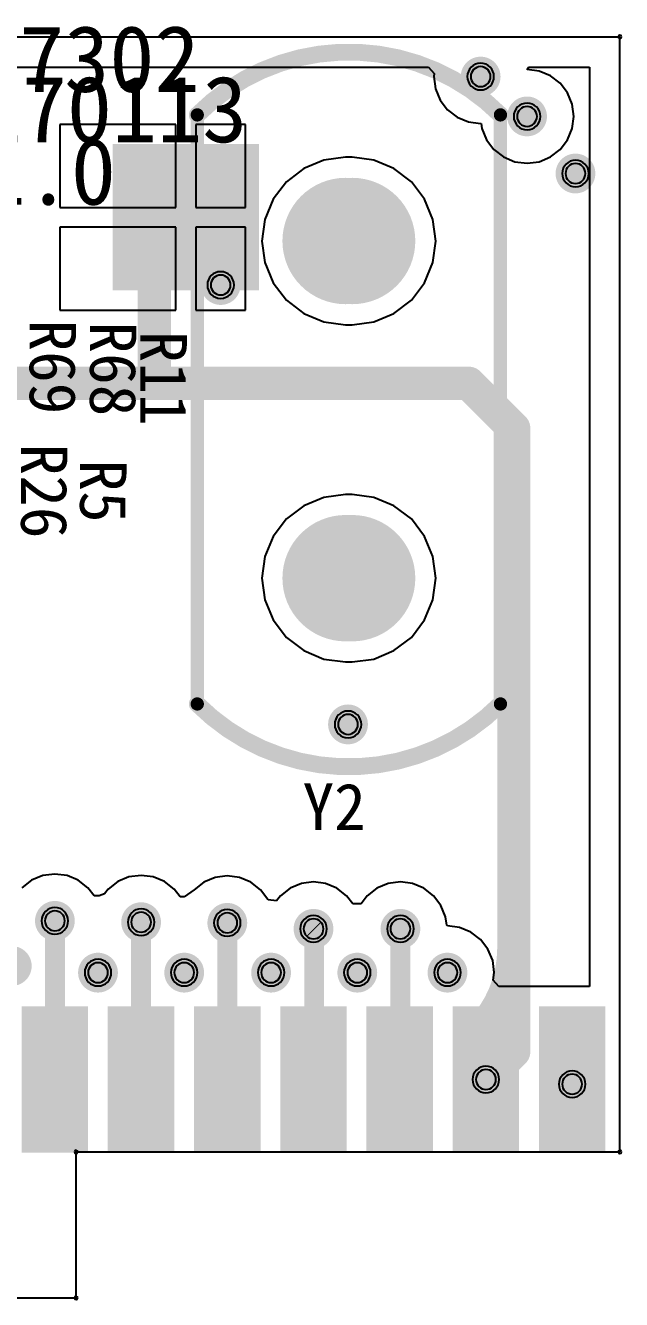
# Model space of a CAD drawing. Header units: inches. Extents: x 32166 to 66782, y 2386 to 7162.
# Drawn here: x 66284.22 to 66293.21, y 6866.44 to 6885.63 of the extents above; entities that cross this region are included whole.
import ezdxf

# ---------------------------------------------------------------- set-up
doc = ezdxf.new("R2010")
doc.units = ezdxf.units.IN
doc.header["$LTSCALE"] = 0.64311
doc.header["$MEASUREMENT"] = 0
for name, color, linetype in [('KEEPOUTLAYER', 6, 'CONTINUOUS'), ('MULTILAYER', 9, 'CONTINUOUS'), ('TOPLAYER', 1, 'CONTINUOUS'), ('TOPOVERLAY', 2, 'CONTINUOUS'), ('TOPPASTE', 8, 'CONTINUOUS'), ('TOPSOLDER', 216, 'CONTINUOUS')]:
    doc.layers.add(name, color=color, linetype=linetype)
doc.styles.get("Standard").update_dxf_attribs({"font": 'txt', "width": 0.8})

msp = doc.modelspace()

# ---------------------------------------------------------------- linework, layer by layer
at = {"layer": 'KEEPOUTLAYER'}
for p, q in [((66266.286, 6885.462), (66293.186, 6885.462)), ((66293.186, 6868.662), (66293.186, 6885.462)), ((66284.986, 6868.662), (66293.186, 6868.662)), ((66284.986, 6866.462), (66284.986, 6868.662)), ((66279.986, 6866.462), (66284.986, 6866.462))]:
    msp.add_line(p, q, dxfattribs=at)
for centre, start, end in [((66293.186, 6885.462), 0, 180), ((66293.186, 6885.462), 0, 180), ((66293.186, 6885.462), 180, 0), ((66293.186, 6885.462), 180, 0), ((66284.986, 6868.662), 0, 180), ((66284.986, 6868.662), 0, 180), ((66284.986, 6868.662), 180, 0), ((66284.986, 6868.662), 180, 0), ((66293.186, 6868.662), 0, 180), ((66293.186, 6868.662), 0, 180), ((66293.186, 6868.662), 180, 0), ((66293.186, 6868.662), 180, 0), ((66284.986, 6866.462), 0, 180), ((66284.986, 6866.462), 0, 180), ((66284.986, 6866.462), 180, 0), ((66284.986, 6866.462), 180, 0)]:
    msp.add_arc(centre, 0.025, start, end, dxfattribs=at)
at = {"layer": 'MULTILAYER', "const_width": 1.7}
for points in [[(66289.149, 6882.385), (66289.049, 6882.385)], [(66289.149, 6877.305), (66289.049, 6877.305)]]:
    msp.add_lwpolyline(points, dxfattribs=at)
at = {"layer": 'MULTILAYER', "const_width": 0.85}
for points in [[(66289.049, 6881.96, 1), (66289.049, 6882.81, 1)], [(66289.149, 6881.96, 1), (66289.149, 6882.81, 1)], [(66289.049, 6876.88, 1), (66289.049, 6877.73, 1)], [(66289.149, 6876.88, 1), (66289.149, 6877.73, 1)]]:
    msp.add_lwpolyline(points, format="xyb", close=True, dxfattribs=at)
at = {"layer": 'MULTILAYER'}
for centre, start, end in [((66291.086, 6884.862), 0, 180), ((66291.086, 6884.862), 180, 0), ((66291.786, 6884.262), 0, 180), ((66291.786, 6884.262), 180, 0), ((66292.516, 6883.402), 0, 180), ((66292.516, 6883.402), 180, 0), ((66287.166, 6881.722), 0, 180), ((66287.166, 6881.722), 180, 0), ((66289.086, 6875.102), 0, 180), ((66289.086, 6875.102), 180, 0), ((66284.666, 6872.142), 0, 180), ((66285.966, 6872.122), 0, 180), ((66287.266, 6872.112), 0, 180), ((66284.666, 6872.142), 180, 0), ((66285.966, 6872.122), 180, 0), ((66287.266, 6872.112), 180, 0), ((66288.566, 6872.022), 0, 180), ((66288.566, 6872.022), 180, 0), ((66289.876, 6872.022), 0, 180), ((66289.876, 6872.022), 180, 0), ((66285.316, 6871.362), 0, 180), ((66286.616, 6871.362), 0, 180), ((66287.926, 6871.362), 0, 180), ((66289.226, 6871.362), 0, 180), ((66290.586, 6871.362), 0, 180), ((66285.316, 6871.362), 180, 0), ((66286.616, 6871.362), 180, 0), ((66287.926, 6871.362), 180, 0), ((66289.226, 6871.362), 180, 0), ((66290.586, 6871.362), 180, 0), ((66291.166, 6869.752), 0, 180), ((66291.166, 6869.752), 180, 0), ((66292.466, 6869.682), 0, 180), ((66292.466, 6869.682), 180, 0)]:
    msp.add_arc(centre, 0.15, start, end, dxfattribs=at)
at = {"layer": 'TOPLAYER'}
for p, q in [((66281.57, 6885.003), (66290.302, 6885.003)), ((66290.302, 6885.003), (66290.386, 6884.908)), ((66290.386, 6884.908), (66290.38, 6884.862)), ((66291.786, 6884.976), (66291.81, 6885.003)), ((66291.786, 6884.968), (66291.786, 6884.976)), ((66291.969, 6884.944), (66291.786, 6884.968)), ((66291.81, 6885.003), (66292.727, 6885.003)), ((66292.139, 6884.874), (66291.969, 6884.944)), ((66292.285, 6884.761), (66292.139, 6884.874)), ((66292.727, 6885.003), (66292.727, 6871.152)), ((66290.38, 6884.862), (66290.404, 6884.679)), ((66290.404, 6884.679), (66290.474, 6884.509)), ((66292.397, 6884.615), (66292.285, 6884.761)), ((66290.474, 6884.509), (66290.587, 6884.363)), ((66292.468, 6884.445), (66292.397, 6884.615)), ((66290.587, 6884.363), (66290.733, 6884.251)), ((66292.492, 6884.262), (66292.468, 6884.445)), ((66286.491, 6884.142), (66284.741, 6884.142)), ((66284.741, 6884.142), (66284.741, 6882.892)), ((66286.491, 6882.892), (66286.491, 6884.142)), ((66287.541, 6884.142), (66286.791, 6884.142)), ((66286.791, 6884.142), (66286.791, 6882.892)), ((66287.541, 6882.892), (66287.541, 6884.142)), ((66290.733, 6884.251), (66290.903, 6884.18)), ((66290.903, 6884.18), (66291.086, 6884.156)), ((66291.086, 6884.156), (66291.094, 6884.157)), ((66291.094, 6884.157), (66291.104, 6884.079)), ((66292.468, 6884.079), (66292.492, 6884.262)), ((66291.104, 6884.079), (66291.174, 6883.909)), ((66291.174, 6883.909), (66291.287, 6883.763)), ((66292.285, 6883.763), (66292.397, 6883.909)), ((66292.397, 6883.909), (66292.468, 6884.079)), ((66291.287, 6883.763), (66291.433, 6883.651)), ((66292.139, 6883.651), (66292.285, 6883.763)), ((66288.723, 6883.603), (66288.419, 6883.477)), ((66289.049, 6883.646), (66288.723, 6883.603)), ((66289.149, 6883.646), (66289.049, 6883.646)), ((66289.475, 6883.603), (66289.149, 6883.646)), ((66289.779, 6883.477), (66289.475, 6883.603)), ((66291.433, 6883.651), (66291.603, 6883.58)), ((66291.603, 6883.58), (66291.786, 6883.556)), ((66291.786, 6883.556), (66291.969, 6883.58)), ((66291.969, 6883.58), (66292.139, 6883.651)), ((66288.419, 6883.477), (66288.158, 6883.277)), ((66290.041, 6883.277), (66289.779, 6883.477)), ((66288.158, 6883.277), (66287.957, 6883.015)), ((66290.241, 6883.015), (66290.041, 6883.277)), ((66287.957, 6883.015), (66287.831, 6882.711)), ((66290.367, 6882.711), (66290.241, 6883.015)), ((66284.741, 6882.892), (66286.491, 6882.892)), ((66286.791, 6882.892), (66287.541, 6882.892)), ((66286.491, 6882.592), (66284.741, 6882.592)), ((66284.741, 6882.592), (66284.741, 6881.342)), ((66286.491, 6881.342), (66286.491, 6882.592)), ((66287.541, 6882.592), (66286.791, 6882.592)), ((66286.791, 6882.592), (66286.791, 6881.342)), ((66287.541, 6881.342), (66287.541, 6882.592)), ((66287.831, 6882.711), (66287.788, 6882.385)), ((66290.41, 6882.385), (66290.367, 6882.711)), ((66287.788, 6882.385), (66287.831, 6882.059)), ((66290.367, 6882.059), (66290.41, 6882.385)), ((66287.831, 6882.059), (66287.957, 6881.755)), ((66290.241, 6881.755), (66290.367, 6882.059)), ((66287.957, 6881.755), (66288.158, 6881.493)), ((66290.041, 6881.493), (66290.241, 6881.755)), ((66288.158, 6881.493), (66288.419, 6881.293)), ((66289.779, 6881.293), (66290.041, 6881.493)), ((66284.741, 6881.342), (66286.491, 6881.342)), ((66286.791, 6881.342), (66287.541, 6881.342)), ((66288.419, 6881.293), (66288.723, 6881.167)), ((66289.475, 6881.167), (66289.779, 6881.293)), ((66288.723, 6881.167), (66289.049, 6881.124)), ((66289.049, 6881.124), (66289.149, 6881.124)), ((66289.149, 6881.124), (66289.475, 6881.167)), ((66289.049, 6878.566), (66288.723, 6878.523)), ((66289.149, 6878.566), (66289.049, 6878.566)), ((66289.475, 6878.523), (66289.149, 6878.566)), ((66288.419, 6878.397), (66288.158, 6878.197)), ((66288.723, 6878.523), (66288.419, 6878.397)), ((66289.779, 6878.397), (66289.475, 6878.523)), ((66290.041, 6878.197), (66289.779, 6878.397)), ((66288.158, 6878.197), (66287.957, 6877.935)), ((66290.241, 6877.935), (66290.041, 6878.197)), ((66287.957, 6877.935), (66287.831, 6877.631)), ((66290.367, 6877.631), (66290.241, 6877.935)), ((66287.831, 6877.631), (66287.788, 6877.305)), ((66290.41, 6877.305), (66290.367, 6877.631)), ((66287.788, 6877.305), (66287.831, 6876.979)), ((66290.367, 6876.979), (66290.41, 6877.305)), ((66287.831, 6876.979), (66287.957, 6876.675)), ((66290.241, 6876.675), (66290.367, 6876.979)), ((66287.957, 6876.675), (66288.158, 6876.413)), ((66290.041, 6876.413), (66290.241, 6876.675)), ((66288.158, 6876.413), (66288.419, 6876.213)), ((66289.779, 6876.213), (66290.041, 6876.413)), ((66288.419, 6876.213), (66288.723, 6876.087)), ((66288.723, 6876.087), (66289.049, 6876.044)), ((66289.049, 6876.044), (66289.149, 6876.044)), ((66289.149, 6876.044), (66289.475, 6876.087)), ((66289.475, 6876.087), (66289.779, 6876.213)), ((66284.483, 6872.824), (66284.313, 6872.754)), ((66284.666, 6872.848), (66284.483, 6872.824)), ((66284.849, 6872.824), (66284.666, 6872.848)), ((66285.019, 6872.754), (66284.849, 6872.824)), ((66285.783, 6872.804), (66285.613, 6872.734)), ((66285.966, 6872.828), (66285.783, 6872.804)), ((66286.149, 6872.804), (66285.966, 6872.828)), ((66286.319, 6872.734), (66286.149, 6872.804)), ((66287.083, 6872.794), (66286.913, 6872.724)), ((66287.266, 6872.818), (66287.083, 6872.794)), ((66287.449, 6872.794), (66287.266, 6872.818)), ((66287.619, 6872.724), (66287.449, 6872.794)), ((66284.313, 6872.754), (66284.167, 6872.641)), ((66285.165, 6872.641), (66285.019, 6872.754)), ((66285.26, 6872.518), (66285.165, 6872.641)), ((66285.467, 6872.621), (66285.413, 6872.551)), ((66285.613, 6872.734), (66285.467, 6872.621)), ((66286.465, 6872.621), (66286.319, 6872.734)), ((66286.556, 6872.503), (66286.465, 6872.621)), ((66286.767, 6872.611), (66286.616, 6872.503)), ((66286.913, 6872.724), (66286.767, 6872.611)), ((66286.767, 6872.611), (66286.767, 6872.611)), ((66286.767, 6872.611), (66286.767, 6872.611)), ((66287.765, 6872.611), (66287.619, 6872.724)), ((66287.877, 6872.465), (66287.765, 6872.611)), ((66288.213, 6872.634), (66288.067, 6872.521)), ((66288.383, 6872.704), (66288.213, 6872.634)), ((66288.566, 6872.728), (66288.383, 6872.704)), ((66288.749, 6872.704), (66288.566, 6872.728)), ((66288.919, 6872.634), (66288.749, 6872.704)), ((66289.065, 6872.521), (66288.919, 6872.634)), ((66289.523, 6872.634), (66289.377, 6872.521)), ((66289.693, 6872.704), (66289.523, 6872.634)), ((66289.876, 6872.728), (66289.693, 6872.704)), ((66290.059, 6872.704), (66289.876, 6872.728)), ((66290.229, 6872.634), (66290.059, 6872.704)), ((66290.375, 6872.521), (66290.229, 6872.634)), ((66285.332, 6872.518), (66285.26, 6872.518)), ((66285.413, 6872.551), (66285.332, 6872.518)), ((66286.616, 6872.503), (66286.556, 6872.503)), ((66287.88, 6872.459), (66287.877, 6872.465)), ((66288.006, 6872.442), (66287.88, 6872.459)), ((66288.067, 6872.521), (66288.006, 6872.442)), ((66289.157, 6872.401), (66289.065, 6872.521)), ((66289.284, 6872.401), (66289.157, 6872.401)), ((66289.377, 6872.521), (66289.284, 6872.401)), ((66290.487, 6872.375), (66290.375, 6872.521)), ((66290.558, 6872.205), (66290.487, 6872.375)), ((66290.575, 6872.077), (66290.558, 6872.205)), ((66290.586, 6872.068), (66290.575, 6872.077)), ((66290.769, 6872.044), (66290.586, 6872.068)), ((66290.939, 6871.974), (66290.769, 6872.044)), ((66291.085, 6871.861), (66290.939, 6871.974)), ((66291.197, 6871.715), (66291.085, 6871.861)), ((66291.268, 6871.545), (66291.197, 6871.715)), ((66291.292, 6871.362), (66291.268, 6871.545)), ((66291.277, 6871.248), (66291.292, 6871.362)), ((66291.361, 6871.152), (66291.277, 6871.248)), ((66292.727, 6871.152), (66291.361, 6871.152))]:
    msp.add_line(p, q, dxfattribs=at)
for points, const_width in [([(66290.936, 6884.862, 1), (66291.236, 6884.862, 1)], 0.3), ([(66291.636, 6884.262, 1), (66291.936, 6884.262, 1)], 0.3), ([(66292.366, 6883.402, 1), (66292.666, 6883.402, 1)], 0.3), ([(66289.049, 6881.96, 1), (66289.049, 6882.81, 1)], 0.85), ([(66289.149, 6881.96, 1), (66289.149, 6882.81, 1)], 0.85), ([(66286.041, 6882.267, 1), (66286.291, 6882.267, 1)], 0.25), ([(66287.016, 6881.722, 1), (66287.316, 6881.722, 1)], 0.3), ([(66286.041, 6880.242, 1), (66286.291, 6880.242, 1)], 0.25), ([(66286.041, 6880.242, 1), (66286.291, 6880.242, 1)], 0.25), ([(66286.041, 6880.242, 1), (66286.291, 6880.242, 1)], 0.25), ([(66290.781, 6880.242, 1), (66291.031, 6880.242, 1)], 0.25), ([(66290.781, 6880.242, 1), (66291.031, 6880.242, 1)], 0.25), ([(66291.461, 6879.562, 1), (66291.711, 6879.562, 1)], 0.25), ([(66291.461, 6879.562, 1), (66291.711, 6879.562, 1)], 0.25), ([(66289.049, 6876.88, 1), (66289.049, 6877.73, 1)], 0.85), ([(66289.149, 6876.88, 1), (66289.149, 6877.73, 1)], 0.85), ([(66288.936, 6875.102, 1), (66289.236, 6875.102, 1)], 0.3), ([(66284.516, 6872.142, 1), (66284.816, 6872.142, 1)], 0.3), ([(66285.816, 6872.122, 1), (66286.116, 6872.122, 1)], 0.3), ([(66287.116, 6872.112, 1), (66287.416, 6872.112, 1)], 0.3), ([(66284.591, 6872.142, 1), (66284.741, 6872.142, 1)], 0.15), ([(66285.891, 6872.122, 1), (66286.041, 6872.122, 1)], 0.15), ([(66287.191, 6872.112, 1), (66287.341, 6872.112, 1)], 0.15), ([(66288.416, 6872.022, 1), (66288.716, 6872.022, 1)], 0.3), ([(66289.726, 6872.022, 1), (66290.026, 6872.022, 1)], 0.3), ([(66288.491, 6872.022, 1), (66288.641, 6872.022, 1)], 0.15), ([(66288.501, 6872.012, 1), (66288.651, 6872.012, 1)], 0.15), ([(66288.501, 6872.012, 1), (66288.651, 6872.012, 1)], 0.15), ([(66289.801, 6872.022, 1), (66289.951, 6872.022, 1)], 0.15), ([(66291.461, 6871.728, 1), (66291.711, 6871.728, 1)], 0.25), ([(66283.866, 6871.462, 1), (66284.166, 6871.462, 1)], 0.3), ([(66285.166, 6871.362, 1), (66285.466, 6871.362, 1)], 0.3), ([(66286.466, 6871.362, 1), (66286.766, 6871.362, 1)], 0.3), ([(66287.776, 6871.362, 1), (66288.076, 6871.362, 1)], 0.3), ([(66289.076, 6871.362, 1), (66289.376, 6871.362, 1)], 0.3), ([(66290.436, 6871.362, 1), (66290.736, 6871.362, 1)], 0.3), ([(66290.935, 6870.458, 1), (66291.185, 6870.458, 1)], 0.25), ([(66291.461, 6870.521, 1), (66291.711, 6870.521, 1)], 0.25), ([(66291.288, 6870.105, 1), (66291.538, 6870.105, 1)], 0.25), ([(66291.461, 6870.172, 1), (66291.711, 6870.172, 1)], 0.25), ([(66291.461, 6870.172, 1), (66291.711, 6870.172, 1)], 0.25), ([(66284.591, 6869.752, 1), (66284.741, 6869.752, 1)], 0.15), ([(66285.891, 6869.752, 1), (66286.041, 6869.752, 1)], 0.15), ([(66287.191, 6869.752, 1), (66287.341, 6869.752, 1)], 0.15), ([(66288.501, 6869.762, 1), (66288.651, 6869.762, 1)], 0.15), ([(66289.801, 6869.762, 1), (66289.951, 6869.762, 1)], 0.15), ([(66291.016, 6869.752, 1), (66291.316, 6869.752, 1)], 0.3), ([(66291.041, 6869.752, 1), (66291.291, 6869.752, 1)], 0.25), ([(66292.316, 6869.682, 1), (66292.616, 6869.682, 1)], 0.3), ([(66292.366, 6869.752, 1), (66292.566, 6869.752, 1)], 0.2), ([(66292.366, 6869.682, 1), (66292.566, 6869.682, 1)], 0.2)]:
    msp.add_lwpolyline(points, format="xyb", close=True, dxfattribs=dict(at, const_width=const_width))
for points, const_width in [([(66289.149, 6882.385), (66289.049, 6882.385)], 1.7), ([(66286.166, 6880.242), (66286.166, 6882.267)], 0.5), ([(66280.566, 6880.242), (66286.166, 6880.242)], 0.5), ([(66286.166, 6880.242), (66290.906, 6880.242)], 0.5), ([(66290.906, 6880.242), (66291.586, 6879.562)], 0.5), ([(66291.586, 6870.172), (66291.586, 6879.562)], 0.5), ([(66289.149, 6877.305), (66289.049, 6877.305)], 1.7), ([(66284.666, 6869.752), (66284.666, 6872.142)], 0.3), ([(66285.966, 6869.752), (66285.966, 6872.122)], 0.3), ([(66287.266, 6869.752), (66287.266, 6872.112)], 0.3), ([(66288.566, 6872.022), (66288.576, 6872.012)], 0.3), ([(66288.576, 6869.762), (66288.576, 6872.012)], 0.3), ([(66289.876, 6869.762), (66289.876, 6872.022)], 0.3), ([(66291.166, 6869.752), (66291.586, 6870.172)], 0.5), ([(66292.466, 6869.682), (66292.466, 6869.752)], 0.4)]:
    msp.add_lwpolyline(points, dxfattribs=dict(at, const_width=const_width))
at = {"layer": 'TOPLAYER', "const_width": 0.5}
for points in [[(66291.586, 6871.728, -0.198912), (66291.06, 6870.458)], [(66291.586, 6870.521, -0.198912), (66291.413, 6870.105)]]:
    msp.add_lwpolyline(points, format="xyb", dxfattribs=at)
at = {"layer": 'TOPLAYER'}
for points in [[(66287.641, 6883.742), (66285.641, 6883.742), (66287.641, 6881.742), (66285.641, 6881.742)], [(66285.066, 6868.752), (66285.066, 6870.752), (66284.266, 6868.752), (66284.266, 6870.752)], [(66286.366, 6868.752), (66286.366, 6870.752), (66285.566, 6868.752), (66285.566, 6870.752)], [(66287.666, 6868.752), (66287.666, 6870.752), (66286.866, 6868.752), (66286.866, 6870.752)], [(66288.966, 6868.752), (66288.966, 6870.752), (66288.166, 6868.752), (66288.166, 6870.752)], [(66290.266, 6868.752), (66290.266, 6870.752), (66289.466, 6868.752), (66289.466, 6870.752)], [(66291.566, 6868.752), (66291.566, 6870.752), (66290.766, 6868.752), (66290.766, 6870.752)], [(66292.866, 6868.752), (66292.866, 6870.752), (66292.066, 6868.752), (66292.066, 6870.752)]]:
    msp.add_solid(points, dxfattribs=at)
at = {"layer": 'TOPOVERLAY', "const_width": 0.254}
for points in [[(66286.813, 6884.285, -0.414214), (66291.385, 6884.285)], [(66291.385, 6875.41, -0.414214), (66286.813, 6875.41)]]:
    msp.add_lwpolyline(points, format="xyb", dxfattribs=at)
at = {"layer": 'TOPOVERLAY'}
for points, const_width in [([(66286.813, 6884.221, 1), (66286.813, 6884.348, 1)], 0.127), ([(66286.813, 6884.235, 1), (66286.813, 6884.335, 1)], 0.1), ([(66291.385, 6884.221, 1), (66291.385, 6884.348, 1)], 0.127), ([(66291.385, 6884.235, 1), (66291.385, 6884.335, 1)], 0.1), ([(66286.813, 6875.347, 1), (66286.813, 6875.474, 1)], 0.127), ([(66286.813, 6875.36, 1), (66286.813, 6875.46, 1)], 0.1), ([(66291.385, 6875.347, 1), (66291.385, 6875.474, 1)], 0.127), ([(66291.385, 6875.36, 1), (66291.385, 6875.46, 1)], 0.1)]:
    msp.add_lwpolyline(points, format="xyb", close=True, dxfattribs=dict(at, const_width=const_width))
at = {"layer": 'TOPOVERLAY', "const_width": 0.2}
for points in [[(66286.813, 6875.41), (66286.813, 6884.285)], [(66291.385, 6875.41), (66291.385, 6884.285)]]:
    msp.add_lwpolyline(points, dxfattribs=at)
at = {"layer": 'TOPPASTE'}
for points in [[(66287.641, 6883.742), (66285.641, 6883.742), (66287.641, 6881.742), (66285.641, 6881.742)], [(66285.066, 6868.752), (66285.066, 6870.752), (66284.266, 6868.752), (66284.266, 6870.752)], [(66286.366, 6868.752), (66286.366, 6870.752), (66285.566, 6868.752), (66285.566, 6870.752)], [(66287.666, 6868.752), (66287.666, 6870.752), (66286.866, 6868.752), (66286.866, 6870.752)], [(66288.966, 6868.752), (66288.966, 6870.752), (66288.166, 6868.752), (66288.166, 6870.752)], [(66290.266, 6868.752), (66290.266, 6870.752), (66289.466, 6868.752), (66289.466, 6870.752)], [(66291.566, 6868.752), (66291.566, 6870.752), (66290.766, 6868.752), (66290.766, 6870.752)], [(66292.866, 6868.752), (66292.866, 6870.752), (66292.066, 6868.752), (66292.066, 6870.752)]]:
    msp.add_solid(points, dxfattribs=at)
at = {"layer": 'TOPSOLDER', "const_width": 1.903}
for points in [[(66289.149, 6882.385), (66289.049, 6882.385)], [(66289.149, 6877.305), (66289.049, 6877.305)]]:
    msp.add_lwpolyline(points, dxfattribs=at)
at = {"layer": 'TOPSOLDER', "const_width": 0.952}
for points in [[(66289.049, 6881.909, 1), (66289.049, 6882.861, 1)], [(66289.149, 6881.909, 1), (66289.149, 6882.861, 1)], [(66289.049, 6876.829, 1), (66289.049, 6877.781, 1)], [(66289.149, 6876.829, 1), (66289.149, 6877.781, 1)]]:
    msp.add_lwpolyline(points, format="xyb", close=True, dxfattribs=at)
at = {"layer": 'TOPSOLDER'}
for centre, start, end in [((66291.086, 6884.862), 0, 180), ((66291.086, 6884.862), 180, 0), ((66291.786, 6884.262), 0, 180), ((66291.786, 6884.262), 180, 0), ((66292.516, 6883.402), 0, 180), ((66292.516, 6883.402), 180, 0), ((66287.166, 6881.722), 0, 180), ((66287.166, 6881.722), 180, 0), ((66289.086, 6875.102), 0, 180), ((66289.086, 6875.102), 180, 0), ((66284.666, 6872.142), 0, 180), ((66285.966, 6872.122), 0, 180), ((66287.266, 6872.112), 0, 180), ((66288.566, 6872.022), 0, 180), ((66289.876, 6872.022), 0, 180), ((66284.666, 6872.142), 180, 0), ((66285.966, 6872.122), 180, 0), ((66287.266, 6872.112), 180, 0), ((66288.566, 6872.022), 180, 0), ((66289.876, 6872.022), 180, 0), ((66285.316, 6871.362), 0, 180), ((66286.616, 6871.362), 0, 180), ((66287.926, 6871.362), 0, 180), ((66289.226, 6871.362), 0, 180), ((66290.586, 6871.362), 0, 180), ((66285.316, 6871.362), 180, 0), ((66286.616, 6871.362), 180, 0), ((66287.926, 6871.362), 180, 0), ((66289.226, 6871.362), 180, 0), ((66290.586, 6871.362), 180, 0), ((66291.166, 6869.752), 0, 180), ((66291.166, 6869.752), 180, 0), ((66292.466, 6869.682), 0, 180), ((66292.466, 6869.682), 180, 0)]:
    msp.add_arc(centre, 0.201, start, end, dxfattribs=at)
for points in [[(66287.742, 6883.844), (66285.539, 6883.844), (66287.742, 6881.641), (66285.539, 6881.641)], [(66285.167, 6868.651), (66285.167, 6870.854), (66284.164, 6868.651), (66284.164, 6870.854)], [(66286.467, 6868.651), (66286.467, 6870.854), (66285.464, 6868.651), (66285.464, 6870.854)], [(66287.767, 6868.651), (66287.767, 6870.854), (66286.764, 6868.651), (66286.764, 6870.854)], [(66289.067, 6868.651), (66289.067, 6870.854), (66288.064, 6868.651), (66288.064, 6870.854)], [(66290.367, 6868.651), (66290.367, 6870.854), (66289.364, 6868.651), (66289.364, 6870.854)], [(66291.667, 6868.651), (66291.667, 6870.854), (66290.664, 6868.651), (66290.664, 6870.854)], [(66292.967, 6868.651), (66292.967, 6870.854), (66291.964, 6868.651), (66291.964, 6870.854)]]:
    msp.add_solid(points, dxfattribs=at)

# ---------------------------------------------------------------- texts
at = {"layer": 'TOPOVERLAY'}
for s, height, rotation, p in [('RN7302', 1, 360, (66282.766, 6884.632)), ('20170113', 1, 360, (66282.126, 6883.872)), ('V1.0', 1, 360, (66282.866, 6882.932)), ('R69', 0.7, 270, (66284.286, 6881.202)), ('R68', 0.7, 270, (66285.196, 6881.172)), ('R11', 0.7, 270, (66285.956, 6881.032)), ('R26', 0.7, 270, (66284.156, 6879.332)), ('R5', 0.7, 270, (66285.046, 6879.092)), ('Y2', 0.7, 360, (66288.401, 6873.512))]:
    msp.add_text(s, height=height, rotation=rotation, dxfattribs=at).set_placement(p)

doc.saveas('drawing.dxf')
